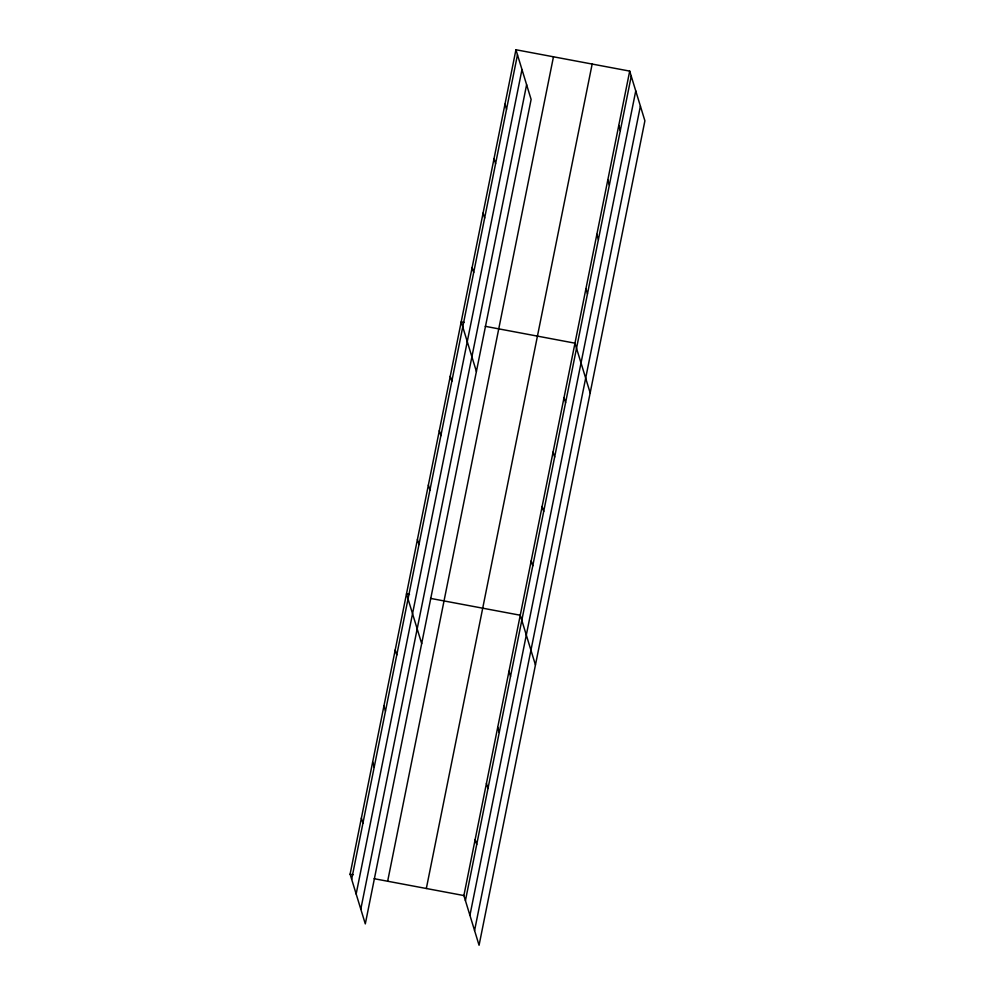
<?xml version="1.0" encoding="UTF-8"?>
<svg xmlns="http://www.w3.org/2000/svg" width="995" height="995" viewBox="0 0 995 995"><rect width="100%" height="100%" fill="white"/><g stroke="black" fill="none" stroke-linecap="round" stroke-linejoin="round"><path stroke-width="1.49" d="M515.932 49.75L531.119 99.45L365.302 923.895L350.103 874.195L515.932 49.75L629.698 71.105L644.897 120.805L479.068 945.25L463.881 895.55L629.698 71.105M351.658 879.269L517.475 54.824M356.16 893.995L521.977 69.55M360.799 909.169L526.616 84.724M387.652 881.234L553.469 56.802M426.333 888.498L592.162 64.053M465.424 900.624L631.253 76.18M469.926 915.35L635.755 90.906M474.565 930.524L640.394 106.079M464.205 322.38L461.207 321.82L476.406 371.521M485.237 326.323L574.973 343.175L590.172 392.876M409.492 594.45L406.482 593.878L421.681 643.591M430.512 598.393L520.261 615.233L535.447 664.946M350.103 874.195L353.101 874.754M374.132 878.697L463.881 895.55M618.753 125.519L620.308 130.594M607.808 179.933L609.363 185.008M596.863 234.347L598.418 239.422M585.918 288.761L587.473 293.836M504.987 104.164L506.53 109.239M494.042 158.578L495.585 163.653M564.041 397.59L565.583 402.652M483.097 212.992L484.64 218.067M553.096 451.991L554.638 457.066M472.152 267.406L473.695 272.481M542.151 506.405L543.693 511.48M531.206 560.819L532.748 565.894M450.262 376.234L451.817 381.296M439.317 430.636L440.872 435.71M508.98 671.302L510.534 676.376M428.372 485.05L429.927 490.125M497.699 727.357L499.254 732.432M417.427 539.464L418.982 544.539M486.431 783.426L487.985 788.5M475.15 839.481L476.704 844.556M395.202 649.946L396.756 655.021M383.933 706.002L385.475 711.077M372.652 762.07L374.207 767.145M361.384 818.126L362.926 823.201"/></g></svg>
